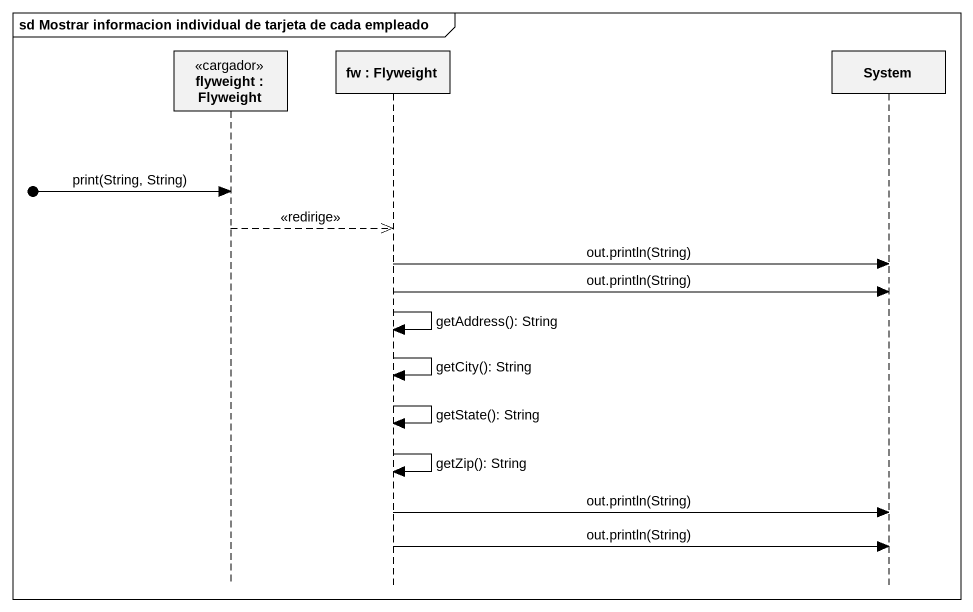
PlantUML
@startuml
mainframe sd Mostrar informacion individual de tarjeta de cada empleado
hide footbox
participant "flyweight : Flyweight" as flyweight <<cargador>>
participant "fw : Flyweight" as fw
participant System

[o-> flyweight : print(String, String)
flyweight -->> fw : <<redirige>>
fw -> System : out.println(String)
fw -> System : out.println(String)
fw -> fw : getAddress(): String
fw -> fw : getCity(): String
fw -> fw : getState(): String
fw -> fw : getZip(): String
fw -> System : out.println(String)
fw -> System : out.println(String)
@enduml
